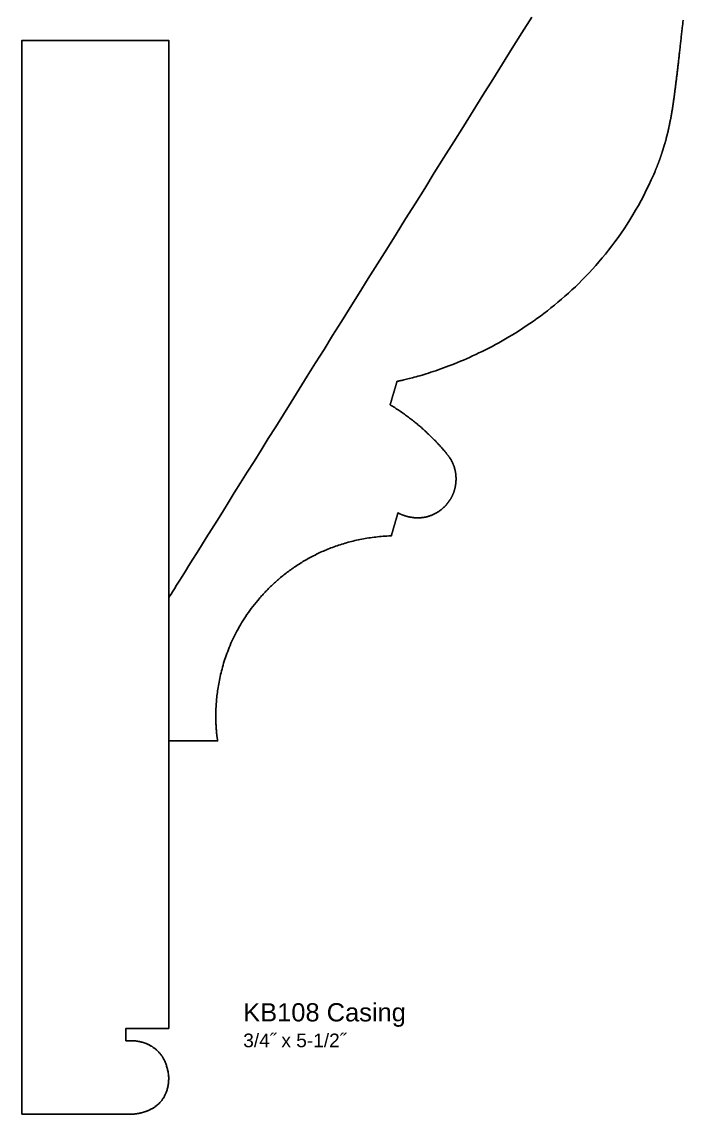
# Model space of a CAD drawing. Extents: x -4.3 to 9, y -5.5 to 16.6.
# Drawn here: x -1.47 to 1.91, y 7.66 to 13.24 of the extents above; entities that cross this region are included whole.
import ezdxf

# ---------------------------------------------------------------- set-up
doc = ezdxf.new("R2010")
doc.units = 0
doc.header["$MEASUREMENT"] = 0

# ---------------------------------------------------------------- blocks, each defined once
blk = doc.blocks.new('KB354 Crown')
at = {"flags": 128}
blk.add_lwpolyline([(1.85347, 2.9659), (1.80392, 2.8866), (1.75422, 2.8071), (1.70442, 2.7274), (1.65454, 2.6476), (1.60465, 2.5678), (1.55476, 2.488), (1.50494, 2.4082), (1.45522, 2.3287), (1.40565, 2.2494), (1.35625, 2.1703), (1.30709, 2.0916), (1.25819, 2.0134), (1.2096, 1.9357), (1.16137, 1.8585), (1.11352, 1.7819), (1.06612, 1.7061), (1.01919, 1.631), (0.97278, 1.5567), (0.92693, 1.4833), (0.88168, 1.4109), (0.83708, 1.3396), (0.79316, 1.2693), (0.74997, 1.2002), (0.70755, 1.1323), (0.66595, 1.0657), (0.62519, 1.0005), (0.58534, 0.9367), (0.54641, 0.8745), (0.50847, 0.8137), (0.47155, 0.7547), (0.43569, 0.6973), (0.40094, 0.6417), (0.36733, 0.5879), (0.33491, 0.536), (0.30372, 0.4861), (0.2738, 0.4382), (0.24519, 0.3925), (0.21794, 0.3488), (0.19208, 0.3075), (0.16767, 0.2684), (0.14473, 0.2317), (0.12332, 0.1974), (0.10347, 0.1657), (0.08523, 0.1365), (0.06863, 0.1099), (0.05373, 0.0861), (0.04055, 0.065), (0.02915, 0.0468), (0.01957, 0.0314), (0.01184, 0.0191), (0.00601, 0.0097), (0.00211, 0.0035), (0.00021, 0.0004), (0, 0), (0, -0.0004), (0, -0.0014), (0, -0.0027), (0, -0.0045), (0, -0.0067), (0, -0.0093), (0, -0.0123), (0, -0.0157), (0, -0.0195), (0, -0.0236), (0, -0.0281), (0, -0.0329), (0, -0.0381), (0, -0.0437), (0, -0.0495), (0, -0.0557), (0, -0.0621), (0, -0.0689), (0, -0.0759), (0, -0.0832), (0, -0.0908), (0, -0.0986), (0, -0.1067), (0, -0.115), (0, -0.1236), (0, -0.1323), (0, -0.1413), (0, -0.1505), (0, -0.1599), (0, -0.1694), (0, -0.1791), (0, -0.189), (0, -0.199), (0, -0.2092), (0, -0.2195), (0, -0.23), (0, -0.2405), (0, -0.2512), (0, -0.2619), (0, -0.2728), (0, -0.2837), (0, -0.2947), (0, -0.3057), (0, -0.3168), (0, -0.328), (0, -0.3391), (0, -0.3503), (0, -0.3615), (0, -0.3728), (0, -0.384), (0, -0.3951), (0, -0.4063), (0, -0.4174), (0, -0.4285), (0, -0.4395), (0, -0.4505), (0, -0.4614), (0, -0.4722), (0, -0.4829), (0, -0.4935), (0, -0.504), (0, -0.5144), (0, -0.5247), (0, -0.5348), (0, -0.5448), (0, -0.5546), (0, -0.5643), (0, -0.5738), (0, -0.583), (0, -0.5921), (0, -0.601), (0, -0.6097), (0, -0.6182), (0, -0.6264), (0, -0.6344), (0, -0.6421), (0, -0.6496), (0, -0.6568), (0, -0.6637), (0, -0.6704), (0, -0.6767), (0, -0.6828), (0, -0.6885), (0, -0.6939), (0, -0.6989), (0, -0.7036), (0, -0.708), (0, -0.712), (0, -0.7156), (0, -0.7189), (0, -0.7217), (0, -0.7242), (0, -0.7262), (0, -0.7278), (0, -0.729), (0, -0.7297), (0, -0.7301), (0.00006, -0.7301), (0.00027, -0.7301), (0.00062, -0.7301), (0.00113, -0.7301), (0.00178, -0.7301), (0.00257, -0.7301), (0.0035, -0.7301), (0.00457, -0.7301), (0.00576, -0.7301), (0.00709, -0.7301), (0.00854, -0.7301), (0.01011, -0.7301), (0.01181, -0.7301), (0.01362, -0.7301), (0.01554, -0.7301), (0.01757, -0.7301), (0.0197, -0.7301), (0.02194, -0.7301), (0.02428, -0.7301), (0.02672, -0.7301), (0.02925, -0.7301), (0.03187, -0.7301), (0.03457, -0.7301), (0.03736, -0.7301), (0.04023, -0.7301), (0.04318, -0.7301), (0.0462, -0.7301), (0.04929, -0.7301), (0.05245, -0.7301), (0.05568, -0.7301), (0.05896, -0.7301), (0.06231, -0.7301), (0.06571, -0.7301), (0.06916, -0.7301), (0.07265, -0.7301), (0.0762, -0.7301), (0.07978, -0.7301), (0.0834, -0.7301), (0.08706, -0.7301), (0.09076, -0.7301), (0.09448, -0.7301), (0.09822, -0.7301), (0.10199, -0.7301), (0.10578, -0.7301), (0.10958, -0.7301), (0.1134, -0.7301), (0.11723, -0.7301), (0.12106, -0.7301), (0.1249, -0.7301), (0.12873, -0.7301), (0.13257, -0.7301), (0.1364, -0.7301), (0.14021, -0.7301), (0.14402, -0.7301), (0.14781, -0.7301), (0.15158, -0.7301), (0.15533, -0.7301), (0.15905, -0.7301), (0.16274, -0.7301), (0.1664, -0.7301), (0.17003, -0.7301), (0.17361, -0.7301), (0.17716, -0.7301), (0.18066, -0.7301), (0.18411, -0.7301), (0.18751, -0.7301), (0.19086, -0.7301), (0.19415, -0.7301), (0.19738, -0.7301), (0.20054, -0.7301), (0.20364, -0.7301), (0.20666, -0.7301), (0.20961, -0.7301), (0.21249, -0.7301), (0.21528, -0.7301), (0.21799, -0.7301), (0.22062, -0.7301), (0.22315, -0.7301), (0.22559, -0.7301), (0.22794, -0.7301), (0.23018, -0.7301), (0.23233, -0.7301), (0.23436, -0.7301), (0.23629, -0.7301), (0.2381, -0.7301), (0.2398, -0.7301), (0.24138, -0.7301), (0.24284, -0.7301), (0.24418, -0.7301), (0.24538, -0.7301), (0.24645, -0.7301), (0.24739, -0.7301), (0.24819, -0.7301), (0.24885, -0.7301), (0.24936, -0.7301), (0.24973, -0.7301), (0.24994, -0.7301), (0.25, -0.7301), (0.24998, -0.7299), (0.2499, -0.7295), (0.24978, -0.7289), (0.24962, -0.728), (0.24943, -0.7269), (0.2492, -0.7256), (0.24894, -0.7241), (0.24865, -0.7223), (0.24833, -0.7203), (0.248, -0.7181), (0.24764, -0.7157), (0.24726, -0.713), (0.24687, -0.7102), (0.24647, -0.7071), (0.24606, -0.7039), (0.24565, -0.7004), (0.24523, -0.6967), (0.24481, -0.6929), (0.24439, -0.6888), (0.24398, -0.6846), (0.24358, -0.6802), (0.24319, -0.6756), (0.24282, -0.6708), (0.24246, -0.6658), (0.24212, -0.6607), (0.2418, -0.6554), (0.24151, -0.6499), (0.24125, -0.6442), (0.24102, -0.6384), (0.24082, -0.6324), (0.24066, -0.6263), (0.24054, -0.62), (0.24046, -0.6136), (0.24043, -0.607), (0.24044, -0.6002), (0.24051, -0.5933), (0.24063, -0.5863), (0.24081, -0.5791), (0.24105, -0.5718), (0.24135, -0.5644), (0.24172, -0.5568), (0.24215, -0.5492), (0.24266, -0.5413), (0.24324, -0.5334), (0.2439, -0.5253), (0.24463, -0.5172), (0.24545, -0.5089), (0.24636, -0.5005), (0.24735, -0.492), (0.24844, -0.4834), (0.24962, -0.4747), (0.25089, -0.4658), (0.25227, -0.4569), (0.25374, -0.4479), (0.25533, -0.4388), (0.25702, -0.4297), (0.25882, -0.4204), (0.26074, -0.4111), (0.26277, -0.4016), (0.26493, -0.3921), (0.2672, -0.3826), (0.2696, -0.3729), (0.27213, -0.3632), (0.27479, -0.3534), (0.27759, -0.3436), (0.28052, -0.3337), (0.28359, -0.3237), (0.28681, -0.3137), (0.29016, -0.3036), (0.29367, -0.2935), (0.29733, -0.2834), (0.30114, -0.2732), (0.30511, -0.2629), (0.30924, -0.2527), (0.31353, -0.2424), (0.31799, -0.232), (0.32261, -0.2217), (0.32741, -0.2113), (0.33238, -0.2008), (0.33753, -0.1904), (0.34285, -0.18), (0.34836, -0.1695), (0.35406, -0.159), (0.35994, -0.1485), (0.36601, -0.138), (0.37228, -0.1275), (0.37874, -0.117), (0.38541, -0.1065), (0.39227, -0.0961), (0.39934, -0.0856), (0.40662, -0.0751), (0.41411, -0.0647), (0.42182, -0.0542), (0.42974, -0.0438), (0.43788, -0.0334), (0.44624, -0.023), (0.45483, -0.0127), (0.46177, -0.0045), (0.46587, 0.0003), (0.47003, 0.0051), (0.47426, 0.0099), (0.47854, 0.0147), (0.48288, 0.0195), (0.48729, 0.0243), (0.49175, 0.029), (0.49628, 0.0338), (0.50086, 0.0386), (0.50551, 0.0433), (0.51021, 0.0481), (0.51497, 0.0528), (0.5198, 0.0576), (0.52468, 0.0623), (0.52963, 0.067), (0.53463, 0.0716), (0.5397, 0.0763), (0.54482, 0.081), (0.55, 0.0856), (0.55524, 0.0902), (0.56054, 0.0948), (0.56591, 0.0994), (0.57133, 0.1039), (0.57681, 0.1085), (0.58235, 0.113), (0.58794, 0.1174), (0.5936, 0.1219), (0.59932, 0.1263), (0.60509, 0.1307), (0.61093, 0.1351), (0.61682, 0.1395), (0.62277, 0.1438), (0.62878, 0.1481), (0.63485, 0.1523), (0.64098, 0.1566), (0.64717, 0.1608), (0.65341, 0.1649), (0.65972, 0.169), (0.66608, 0.1731), (0.6725, 0.1772), (0.67898, 0.1812), (0.68552, 0.1852), (0.69211, 0.1891), (0.69877, 0.193), (0.70548, 0.1968), (0.71225, 0.2007), (0.71908, 0.2044), (0.72597, 0.2081), (0.73291, 0.2118), (0.73991, 0.2154), (0.74697, 0.219), (0.75409, 0.2226), (0.76127, 0.226), (0.7685, 0.2295), (0.77579, 0.2329), (0.78314, 0.2362), (0.79054, 0.2395), (0.79801, 0.2427), (0.80553, 0.2459), (0.81311, 0.249), (0.82074, 0.252), (0.82843, 0.255), (0.83618, 0.258), (0.84399, 0.2609), (0.85185, 0.2637), (0.85977, 0.2664), (0.86775, 0.2691), (0.87579, 0.2718), (0.88388, 0.2743), (0.89203, 0.2769), (0.90023, 0.2793), (0.90849, 0.2817), (0.91681, 0.284), (0.92518, 0.2862), (0.93362, 0.2884), (0.9421, 0.2905), (0.95065, 0.2925), (0.95925, 0.2945), (0.9679, 0.2963), (0.97662, 0.2982), (0.98539, 0.2999), (0.99421, 0.3015), (1.00309, 0.3031), (1.01203, 0.3046), (1.02102, 0.306), (1.03007, 0.3074), (1.03918, 0.3087), (1.04834, 0.3098), (1.05756, 0.3109), (1.06683, 0.3119), (1.07616, 0.3129), (1.08554, 0.3137), (1.09498, 0.3145), (1.10447, 0.3152), (1.11402, 0.3157), (1.12363, 0.3162), (1.13329, 0.3166), (1.13653, 0.3168), (1.13655, 0.3169), (1.1366, 0.317), (1.13666, 0.3172), (1.13675, 0.3175), (1.13685, 0.3179), (1.13697, 0.3183), (1.13712, 0.3188), (1.13728, 0.3194), (1.13746, 0.32), (1.13765, 0.3206), (1.13786, 0.3214), (1.13809, 0.3222), (1.13833, 0.323), (1.13859, 0.3239), (1.13887, 0.3249), (1.13916, 0.3258), (1.13946, 0.3269), (1.13978, 0.328), (1.14011, 0.3291), (1.14045, 0.3303), (1.1408, 0.3315), (1.14117, 0.3328), (1.14155, 0.3341), (1.14194, 0.3355), (1.14234, 0.3368), (1.14275, 0.3383), (1.14317, 0.3397), (1.1436, 0.3412), (1.14404, 0.3427), (1.14448, 0.3442), (1.14494, 0.3458), (1.1454, 0.3474), (1.14587, 0.349), (1.14635, 0.3507), (1.14683, 0.3523), (1.14732, 0.354), (1.14781, 0.3557), (1.14831, 0.3574), (1.14881, 0.3592), (1.14932, 0.3609), (1.14983, 0.3627), (1.15034, 0.3645), (1.15086, 0.3662), (1.15137, 0.368), (1.15189, 0.3698), (1.15242, 0.3716), (1.15294, 0.3734), (1.15346, 0.3752), (1.15398, 0.377), (1.15451, 0.3788), (1.15503, 0.3806), (1.15555, 0.3824), (1.15607, 0.3842), (1.15659, 0.386), (1.1571, 0.3878), (1.15761, 0.3896), (1.15812, 0.3913), (1.15862, 0.3931), (1.15912, 0.3948), (1.15962, 0.3965), (1.16011, 0.3982), (1.16059, 0.3999), (1.16107, 0.4015), (1.16154, 0.4031), (1.16201, 0.4047), (1.16247, 0.4063), (1.16292, 0.4079), (1.16336, 0.4094), (1.16379, 0.4109), (1.16421, 0.4123), (1.16463, 0.4138), (1.16503, 0.4152), (1.16543, 0.4165), (1.16581, 0.4179), (1.16618, 0.4191), (1.16654, 0.4204), (1.16689, 0.4216), (1.16722, 0.4227), (1.16754, 0.4238), (1.16785, 0.4249), (1.16815, 0.4259), (1.16843, 0.4269), (1.16869, 0.4278), (1.16894, 0.4287), (1.16918, 0.4295), (1.1694, 0.4302), (1.1696, 0.4309), (1.16978, 0.4316), (1.16995, 0.4321), (1.1701, 0.4327), (1.17023, 0.4331), (1.17034, 0.4335), (1.17043, 0.4338), (1.17051, 0.4341), (1.17056, 0.4343), (1.17059, 0.4344), (1.17061, 0.4344), (1.17064, 0.4344), (1.17076, 0.4343), (1.17096, 0.4342), (1.17123, 0.4341), (1.17159, 0.4339), (1.17202, 0.4336), (1.17253, 0.4333), (1.17311, 0.433), (1.17377, 0.4327), (1.17451, 0.4323), (1.17531, 0.4319), (1.17619, 0.4314), (1.17713, 0.431), (1.17815, 0.4305), (1.17923, 0.43), (1.18039, 0.4294), (1.18161, 0.4289), (1.18289, 0.4283), (1.18424, 0.4277), (1.18565, 0.4271), (1.18713, 0.4264), (1.18867, 0.4258), (1.19027, 0.4251), (1.19193, 0.4245), (1.19364, 0.4238), (1.19542, 0.4231), (1.19725, 0.4224), (1.19914, 0.4218), (1.20109, 0.4211), (1.20309, 0.4204), (1.20514, 0.4197), (1.20724, 0.419), (1.2094, 0.4184), (1.2116, 0.4177), (1.21386, 0.4171), (1.21616, 0.4164), (1.21851, 0.4158), (1.22091, 0.4152), (1.22335, 0.4146), (1.22583, 0.414), (1.22837, 0.4135), (1.23094, 0.4129), (1.23355, 0.4124), (1.23621, 0.412), (1.2389, 0.4115), (1.24164, 0.4111), (1.24441, 0.4107), (1.24722, 0.4103), (1.25006, 0.41), (1.25294, 0.4097), (1.25585, 0.4094), (1.2588, 0.4092), (1.26177, 0.409), (1.26478, 0.4089), (1.26782, 0.4088), (1.27089, 0.4087), (1.27398, 0.4087), (1.27711, 0.4088), (1.28025, 0.4089), (1.28343, 0.4091), (1.28663, 0.4093), (1.28985, 0.4095), (1.29309, 0.4099), (1.29636, 0.4102), (1.29964, 0.4107), (1.30295, 0.4112), (1.30627, 0.4118), (1.30961, 0.4124), (1.31297, 0.4131), (1.31634, 0.4139), (1.31973, 0.4147), (1.32313, 0.4156), (1.32654, 0.4166), (1.32997, 0.4177), (1.33341, 0.4189), (1.33685, 0.4201), (1.34031, 0.4214), (1.34377, 0.4228), (1.34724, 0.4243), (1.35071, 0.4259), (1.35419, 0.4275), (1.35768, 0.4293), (1.36117, 0.4311), (1.36466, 0.433), (1.36815, 0.4351), (1.37164, 0.4372), (1.37513, 0.4394), (1.37861, 0.4417), (1.3821, 0.4442), (1.38558, 0.4467), (1.38906, 0.4494), (1.39253, 0.4521), (1.39599, 0.455), (1.39945, 0.4579), (1.4029, 0.461), (1.40633, 0.4642), (1.40976, 0.4675), (1.41248, 0.4702), (1.41274, 0.4705), (1.413, 0.4708), (1.41325, 0.471), (1.41351, 0.4713), (1.41377, 0.4716), (1.41403, 0.4719), (1.41428, 0.4722), (1.41454, 0.4724), (1.4148, 0.4727), (1.41505, 0.473), (1.41531, 0.4733), (1.41556, 0.4736), (1.41582, 0.4739), (1.41607, 0.4742), (1.41633, 0.4745), (1.41658, 0.4748), (1.41683, 0.4751), (1.41709, 0.4754), (1.41734, 0.4757), (1.41759, 0.476), (1.41784, 0.4763), (1.4181, 0.4766), (1.41835, 0.4769), (1.4186, 0.4772), (1.41885, 0.4775), (1.4191, 0.4778), (1.41935, 0.4781), (1.4196, 0.4784), (1.41985, 0.4788), (1.4201, 0.4791), (1.42035, 0.4794), (1.4206, 0.4797), (1.42085, 0.48), (1.4211, 0.4803), (1.42135, 0.4807), (1.4216, 0.481), (1.42185, 0.4813), (1.4221, 0.4816), (1.42235, 0.482), (1.4226, 0.4823), (1.42285, 0.4826), (1.42309, 0.4829), (1.42334, 0.4833), (1.42359, 0.4836), (1.42384, 0.4839), (1.42409, 0.4843), (1.42433, 0.4846), (1.42458, 0.4849), (1.42483, 0.4853), (1.42508, 0.4856), (1.42533, 0.4859), (1.42557, 0.4863), (1.42582, 0.4866), (1.42607, 0.4869), (1.42632, 0.4873), (1.42656, 0.4876), (1.42681, 0.488), (1.42706, 0.4883), (1.42731, 0.4886), (1.42755, 0.489), (1.4278, 0.4893), (1.42805, 0.4897), (1.4283, 0.49), (1.42854, 0.4903), (1.42879, 0.4907), (1.42904, 0.491), (1.42929, 0.4914), (1.42953, 0.4917), (1.42978, 0.4921), (1.43003, 0.4924), (1.43028, 0.4928), (1.43053, 0.4931), (1.43077, 0.4934), (1.43102, 0.4938), (1.43127, 0.4941), (1.43152, 0.4945), (1.43177, 0.4948), (1.43202, 0.4952), (1.43227, 0.4955), (1.43252, 0.4959), (1.43276, 0.4962), (1.43301, 0.4965), (1.43326, 0.4969), (1.43351, 0.4972), (1.43376, 0.4976), (1.43401, 0.4979), (1.43426, 0.4983), (1.43452, 0.4986), (1.43477, 0.4989), (1.43502, 0.4993), (1.43527, 0.4996), (1.43552, 0.5), (1.43577, 0.5003), (1.43602, 0.5007), (1.43628, 0.501), (1.43653, 0.5013), (1.43678, 0.5017), (1.43732, 0.5025), (1.43815, 0.5037), (1.43898, 0.505), (1.43981, 0.5063), (1.44063, 0.5076), (1.44145, 0.509), (1.44227, 0.5103), (1.44308, 0.5118), (1.44389, 0.5132), (1.44469, 0.5147), (1.44548, 0.5162), (1.44627, 0.5178), (1.44705, 0.5193), (1.44783, 0.5209), (1.44859, 0.5225), (1.44935, 0.5242), (1.4501, 0.5259), (1.45084, 0.5276), (1.45157, 0.5293), (1.45229, 0.5311), (1.453, 0.5328), (1.45369, 0.5347), (1.45438, 0.5365), (1.45505, 0.5383), (1.45571, 0.5402), (1.45636, 0.5421), (1.45699, 0.5441), (1.45761, 0.546), (1.45821, 0.548), (1.4588, 0.55), (1.45937, 0.552), (1.45993, 0.554), (1.46047, 0.5561), (1.46099, 0.5581), (1.46149, 0.5602), (1.46198, 0.5624), (1.46244, 0.5645), (1.46289, 0.5666), (1.46332, 0.5688), (1.46373, 0.571), (1.46411, 0.5732), (1.46448, 0.5754), (1.46482, 0.5777), (1.46514, 0.5799), (1.46544, 0.5822), (1.46572, 0.5845), (1.46597, 0.5868), (1.46619, 0.5891), (1.4664, 0.5914), (1.46657, 0.5938), (1.46672, 0.5961), (1.46685, 0.5985), (1.46695, 0.6009), (1.46702, 0.6033), (1.46706, 0.6057), (1.46707, 0.6081), (1.46706, 0.6105), (1.46702, 0.613), (1.46694, 0.6154), (1.46684, 0.6179), (1.46671, 0.6204), (1.46654, 0.6229), (1.46634, 0.6253), (1.46612, 0.6278), (1.46585, 0.6304), (1.46556, 0.6329), (1.46523, 0.6354), (1.46487, 0.6379), (1.46447, 0.6405), (1.46404, 0.643), (1.46357, 0.6455), (1.46306, 0.6481), (1.46252, 0.6506), (1.46194, 0.6532), (1.46133, 0.6558), (1.46067, 0.6583), (1.45998, 0.6609), (1.45925, 0.6635), (1.45847, 0.6661), (1.45766, 0.6686), (1.45681, 0.6712), (1.45591, 0.6738), (1.45498, 0.6764), (1.454, 0.679), (1.45298, 0.6816), (1.45192, 0.6842), (1.45081, 0.6867), (1.44966, 0.6893), (1.44846, 0.6919), (1.44722, 0.6945), (1.44593, 0.6971), (1.4446, 0.6996), (1.44322, 0.7022), (1.44179, 0.7048), (1.44032, 0.7073), (1.4388, 0.7099), (1.43723, 0.7125), (1.43561, 0.715), (1.43522, 0.7156), (1.43513, 0.7157), (1.43498, 0.7159), (1.43476, 0.7163), (1.43447, 0.7167), (1.43411, 0.7171), (1.43369, 0.7177), (1.4332, 0.7184), (1.43264, 0.7191), (1.43202, 0.72), (1.43133, 0.7209), (1.43057, 0.7219), (1.42975, 0.723), (1.42886, 0.7241), (1.4279, 0.7254), (1.42688, 0.7267), (1.42579, 0.7281), (1.42464, 0.7296), (1.42342, 0.7311), (1.42213, 0.7328), (1.42078, 0.7345), (1.41937, 0.7362), (1.41789, 0.7381), (1.41634, 0.74), (1.41473, 0.7419), (1.41306, 0.744), (1.41132, 0.7461), (1.40951, 0.7482), (1.40764, 0.7505), (1.40571, 0.7528), (1.40371, 0.7551), (1.40165, 0.7575), (1.39953, 0.76), (1.39734, 0.7625), (1.39509, 0.7651), (1.39277, 0.7677), (1.39039, 0.7704), (1.38795, 0.7731), (1.38544, 0.7759), (1.38287, 0.7787), (1.38024, 0.7816), (1.37755, 0.7846), (1.37479, 0.7875), (1.37197, 0.7906), (1.36909, 0.7936), (1.36614, 0.7967), (1.36314, 0.7999), (1.36007, 0.8031), (1.35694, 0.8063), (1.35374, 0.8095), (1.35049, 0.8128), (1.34717, 0.8162), (1.3438, 0.8195), (1.34036, 0.8229), (1.33686, 0.8264), (1.3333, 0.8298), (1.32968, 0.8333), (1.32599, 0.8368), (1.32225, 0.8404), (1.31845, 0.8439), (1.31458, 0.8475), (1.31066, 0.8511), (1.30667, 0.8548), (1.30263, 0.8584), (1.29852, 0.8621), (1.29436, 0.8658), (1.29013, 0.8695), (1.28585, 0.8732), (1.28151, 0.877), (1.2771, 0.8807), (1.27264, 0.8845), (1.26812, 0.8883), (1.26354, 0.8921), (1.2589, 0.8959), (1.2542, 0.8997), (1.24945, 0.9035), (1.24463, 0.9073), (1.23976, 0.9111), (1.23483, 0.9149), (1.22984, 0.9187), (1.22479, 0.9226), (1.21969, 0.9264), (1.21452, 0.9302), (1.2093, 0.934), (1.20403, 0.9378), (1.19869, 0.9416), (1.1933, 0.9454), (1.18785, 0.9492), (1.18234, 0.953), (1.17678, 0.9567), (1.17116, 0.9605), (1.16548, 0.9642), (1.15975, 0.968), (1.15396, 0.9717), (1.14811, 0.9754), (1.14221, 0.979), (1.13625, 0.9827), (1.13057, 0.9861), (1.13059, 0.9862), (1.13062, 0.9863), (1.13067, 0.9865), (1.13075, 0.9867), (1.13085, 0.9871), (1.13096, 0.9875), (1.1311, 0.9879), (1.13125, 0.9884), (1.13143, 0.989), (1.13162, 0.9897), (1.13183, 0.9904), (1.13205, 0.9912), (1.1323, 0.992), (1.13255, 0.9929), (1.13283, 0.9938), (1.13312, 0.9948), (1.13343, 0.9958), (1.13374, 0.9969), (1.13408, 0.998), (1.13443, 0.9992), (1.13479, 1.0004), (1.13516, 1.0017), (1.13554, 1.003), (1.13594, 1.0044), (1.13635, 1.0057), (1.13677, 1.0072), (1.1372, 1.0086), (1.13763, 1.0101), (1.13808, 1.0116), (1.13854, 1.0132), (1.13901, 1.0148), (1.13948, 1.0164), (1.13996, 1.018), (1.14045, 1.0197), (1.14095, 1.0214), (1.14145, 1.0231), (1.14196, 1.0248), (1.14247, 1.0265), (1.14299, 1.0283), (1.14351, 1.0301), (1.14404, 1.0318), (1.14457, 1.0336), (1.1451, 1.0355), (1.14564, 1.0373), (1.14617, 1.0391), (1.14671, 1.0409), (1.14725, 1.0428), (1.1478, 1.0446), (1.14834, 1.0465), (1.14888, 1.0483), (1.14942, 1.0501), (1.14996, 1.052), (1.1505, 1.0538), (1.15104, 1.0556), (1.15157, 1.0574), (1.1521, 1.0592), (1.15263, 1.061), (1.15316, 1.0628), (1.15368, 1.0646), (1.1542, 1.0663), (1.15471, 1.0681), (1.15521, 1.0698), (1.15571, 1.0715), (1.1562, 1.0732), (1.15669, 1.0748), (1.15717, 1.0764), (1.15764, 1.078), (1.1581, 1.0796), (1.15856, 1.0811), (1.159, 1.0827), (1.15944, 1.0841), (1.15986, 1.0856), (1.16028, 1.087), (1.16068, 1.0884), (1.16107, 1.0897), (1.16145, 1.091), (1.16182, 1.0922), (1.16218, 1.0934), (1.16252, 1.0946), (1.16285, 1.0957), (1.16316, 1.0968), (1.16346, 1.0978), (1.16374, 1.0988), (1.16401, 1.0997), (1.16427, 1.1005), (1.1645, 1.1013), (1.16472, 1.1021), (1.16492, 1.1028), (1.16511, 1.1034), (1.16527, 1.104), (1.16542, 1.1045), (1.16555, 1.1049), (1.16566, 1.1053), (1.16575, 1.1056), (1.16581, 1.1058), (1.16586, 1.1059), (1.16589, 1.106), (1.16592, 1.1061), (1.1664, 1.1061), (1.16745, 1.1063), (1.16906, 1.1066), (1.17122, 1.107), (1.17392, 1.1076), (1.17714, 1.1082), (1.18089, 1.109), (1.18515, 1.1099), (1.18992, 1.1109), (1.19518, 1.1121), (1.20092, 1.1134), (1.20713, 1.1148), (1.21382, 1.1164), (1.22095, 1.1181), (1.22854, 1.12), (1.23656, 1.1221), (1.24501, 1.1243), (1.25387, 1.1267), (1.26315, 1.1292), (1.27282, 1.1319), (1.28289, 1.1348), (1.29334, 1.1379), (1.30415, 1.1412), (1.31533, 1.1446), (1.32687, 1.1483), (1.33874, 1.1521), (1.35095, 1.1561), (1.36349, 1.1604), (1.37634, 1.1648), (1.38949, 1.1695), (1.40294, 1.1744), (1.41668, 1.1795), (1.4307, 1.1848), (1.44498, 1.1903), (1.45953, 1.1961), (1.47432, 1.2021), (1.48936, 1.2083), (1.50462, 1.2148), (1.52011, 1.2216), (1.53581, 1.2285), (1.55171, 1.2358), (1.5678, 1.2433), (1.58408, 1.251), (1.60054, 1.259), (1.61715, 1.2673), (1.63393, 1.2759), (1.65085, 1.2847), (1.66791, 1.2938), (1.68509, 1.3032), (1.7024, 1.3129), (1.71981, 1.3229), (1.73732, 1.3332), (1.75493, 1.3438), (1.77261, 1.3546), (1.79037, 1.3658), (1.80818, 1.3773), (1.82606, 1.3891), (1.84397, 1.4012), (1.86192, 1.4137), (1.87989, 1.4264), (1.89788, 1.4396), (1.91587, 1.453), (1.93386, 1.4668), (1.95184, 1.4809), (1.96979, 1.4953), (1.98772, 1.5101), (2.0056, 1.5253), (2.02343, 1.5408), (2.04121, 1.5567), (2.05891, 1.5729), (2.07654, 1.5895), (2.09407, 1.6065), (2.11151, 1.6239), (2.12885, 1.6416), (2.14606, 1.6597), (2.16316, 1.6782), (2.18011, 1.6971), (2.19693, 1.7164), (2.21359, 1.7361), (2.23009, 1.7562), (2.24641, 1.7766), (2.26255, 1.7976), (2.27851, 1.8189), (2.29426, 1.8406), (2.3098, 1.8628), (2.32513, 1.8853), (2.34022, 1.9083), (2.35508, 1.9318), (2.36969, 1.9557), (2.38404, 1.98), (2.39813, 2.0047), (2.41194, 2.0299), (2.42547, 2.0556), (2.4387, 2.0817), (2.45164, 2.1083), (2.46425, 2.1353), (2.47655, 2.1628), (2.48157, 2.1744), (2.48213, 2.1757), (2.48269, 2.1771), (2.48327, 2.1784), (2.48386, 2.1799), (2.48447, 2.1813), (2.48509, 2.1828), (2.48571, 2.1843), (2.48635, 2.1859), (2.487, 2.1874), (2.48766, 2.1891), (2.48834, 2.1907), (2.48902, 2.1924), (2.48971, 2.1941), (2.49041, 2.1959), (2.49113, 2.1977), (2.49185, 2.1995), (2.49258, 2.2014), (2.49332, 2.2032), (2.49407, 2.2052), (2.49482, 2.2071), (2.49559, 2.2091), (2.49636, 2.2111), (2.49714, 2.2131), (2.49793, 2.2152), (2.49872, 2.2173), (2.49952, 2.2194), (2.50033, 2.2216), (2.50114, 2.2238), (2.50196, 2.226), (2.50279, 2.2282), (2.50362, 2.2305), (2.50446, 2.2328), (2.5053, 2.2351), (2.50614, 2.2374), (2.50699, 2.2398), (2.50785, 2.2422), (2.50871, 2.2446), (2.50957, 2.247), (2.51044, 2.2495), (2.5113, 2.252), (2.51218, 2.2545), (2.51305, 2.2571), (2.51393, 2.2596), (2.51481, 2.2622), (2.51569, 2.2648), (2.51657, 2.2674), (2.51746, 2.2701), (2.51834, 2.2727), (2.51923, 2.2754), (2.52011, 2.2781), (2.521, 2.2809), (2.52189, 2.2836), (2.52277, 2.2864), (2.52366, 2.2892), (2.52455, 2.292), (2.52543, 2.2948), (2.52631, 2.2976), (2.5272, 2.3005), (2.52808, 2.3033), (2.52895, 2.3062), (2.52983, 2.3091), (2.5307, 2.3121), (2.53157, 2.315), (2.53244, 2.3179), (2.53331, 2.3209), (2.53417, 2.3239), (2.53502, 2.3269), (2.53588, 2.3299), (2.53673, 2.3329), (2.53757, 2.3359), (2.53841, 2.339), (2.53924, 2.342), (2.54007, 2.3451), (2.5409, 2.3482), (2.54171, 2.3513), (2.54253, 2.3544), (2.54333, 2.3575), (2.54413, 2.3606), (2.54492, 2.3638), (2.5457, 2.3669), (2.54648, 2.3701), (2.54725, 2.3732), (2.54801, 2.3764), (2.54876, 2.3796), (2.54951, 2.3828), (2.55024, 2.3859), (2.55097, 2.3891), (2.55169, 2.3923), (2.5524, 2.3956), (2.5531, 2.3988), (2.55378, 2.402), (2.55446, 2.4052), (2.55513, 2.4085), (2.55579, 2.4117), (2.55643, 2.4149), (2.55707, 2.4182), (2.55769, 2.4214), (2.5583, 2.4242), (2.5589, 2.4269), (2.55951, 2.4297), (2.56011, 2.4326), (2.56072, 2.4355), (2.56132, 2.4384), (2.56192, 2.4414), (2.56253, 2.4445), (2.56313, 2.4476), (2.56373, 2.4507), (2.56434, 2.4539), (2.56494, 2.4572), (2.56554, 2.4605), (2.56615, 2.4638), (2.56675, 2.4672), (2.56735, 2.4707), (2.56796, 2.4742), (2.56856, 2.4777), (2.56916, 2.4813), (2.56977, 2.485), (2.57037, 2.4887), (2.57098, 2.4924), (2.57159, 2.4962), (2.57219, 2.5001), (2.5728, 2.5039), (2.57341, 2.5079), (2.57402, 2.5119), (2.57463, 2.5159), (2.57524, 2.52), (2.57585, 2.5241), (2.57646, 2.5283), (2.57707, 2.5325), (2.57768, 2.5368), (2.5783, 2.5411), (2.57892, 2.5455), (2.57953, 2.5499), (2.58015, 2.5544), (2.58077, 2.5589), (2.58139, 2.5635), (2.58201, 2.5681), (2.58264, 2.5727), (2.58326, 2.5774), (2.58389, 2.5822), (2.58452, 2.587), (2.58515, 2.5918), (2.58578, 2.5967), (2.58641, 2.6016), (2.58705, 2.6066), (2.58768, 2.6116), (2.58832, 2.6167), (2.58896, 2.6218), (2.5896, 2.627), (2.59025, 2.6322), (2.5909, 2.6374), (2.59154, 2.6427), (2.59219, 2.6481), (2.59285, 2.6534), (2.5935, 2.6589), (2.59416, 2.6644), (2.59482, 2.6699), (2.59548, 2.6754), (2.59615, 2.681), (2.59681, 2.6867), (2.59748, 2.6924), (2.59815, 2.6981), (2.59883, 2.7039), (2.59951, 2.7097), (2.60019, 2.7156), (2.60087, 2.7215), (2.60156, 2.7275), (2.60225, 2.7335), (2.60294, 2.7395), (2.60363, 2.7456), (2.60433, 2.7518), (2.60503, 2.7579), (2.60573, 2.7641), (2.60644, 2.7704), (2.60715, 2.7767), (2.60786, 2.783), (2.60858, 2.7894), (2.6093, 2.7959), (2.61003, 2.8023), (2.61075, 2.8088), (2.61148, 2.8154), (2.61222, 2.822), (2.61296, 2.8286), (2.6137, 2.8353), (2.61444, 2.842), (2.61519, 2.8488), (2.61595, 2.8556), (2.6167, 2.8624), (2.61746, 2.8693), (2.61823, 2.8762), (2.619, 2.8832), (2.61977, 2.8902), (2.62055, 2.8973), (2.62133, 2.9043), (2.62216, 2.9119), (2.62325, 2.9217), (2.62438, 2.9315), (2.62554, 2.9413), (2.62674, 2.9512)], dxfattribs=at)
blk = doc.blocks.new('KB108 Casing')
at = {"flags": 128}
blk.add_lwpolyline([(0.74996, -4.112), (0.74996, -4.0507), (0.74996, -3.988), (0.74996, -3.924), (0.74996, -3.8589), (0.74996, -3.7926), (0.74996, -3.7253), (0.74996, -3.657), (0.74996, -3.5877), (0.74996, -3.5175), (0.74996, -3.4465), (0.74996, -3.3747), (0.74996, -3.3023), (0.74996, -3.2291), (0.74996, -3.1555), (0.74996, -3.0813), (0.74996, -3.0066), (0.74996, -2.9315), (0.74996, -2.8562), (0.74996, -2.7805), (0.74996, -2.7046), (0.74996, -2.6286), (0.74996, -2.5525), (0.74996, -2.4764), (0.74996, -2.4003), (0.74996, -2.3244), (0.74996, -2.2485), (0.74996, -2.1729), (0.74996, -2.0976), (0.74996, -2.0227), (0.74996, -1.9481), (0.74996, -1.874), (0.74996, -1.8004), (0.74996, -1.7275), (0.74996, -1.6551), (0.74996, -1.5835), (0.74996, -1.5127), (0.74996, -1.4427), (0.74996, -1.3736), (0.74996, -1.3055), (0.74996, -1.2384), (0.74996, -1.1724), (0.74996, -1.1075), (0.74996, -1.0439), (0.74996, -0.9815), (0.74996, -0.9204), (0.74996, -0.8607), (0.74996, -0.8025), (0.74996, -0.7458), (0.74996, -0.6907), (0.74996, -0.6372), (0.74996, -0.5854), (0.74996, -0.5354), (0.74996, -0.4872), (0.74996, -0.4408), (0.74996, -0.3965), (0.74996, -0.3541), (0.74996, -0.3138), (0.74996, -0.2757), (0.74996, -0.2397), (0.74996, -0.206), (0.74996, -0.1746), (0.74996, -0.1456), (0.74996, -0.119), (0.74996, -0.0949), (0.74996, -0.0734), (0.74996, -0.0545), (0.74996, -0.0383), (0.74996, -0.0248), (0.74996, -0.0142), (0.74996, -0.0064), (0.74996, -0.0015), (0.74996, 0.0003), (0.74978, 0.0004), (0.74916, 0.0004), (0.7481, 0.0004), (0.74661, 0.0004), (0.7447, 0.0004), (0.74238, 0.0004), (0.73966, 0.0004), (0.73655, 0.0004), (0.73306, 0.0004), (0.72919, 0.0004), (0.72496, 0.0004), (0.72037, 0.0004), (0.71543, 0.0004), (0.71016, 0.0004), (0.70456, 0.0004), (0.69864, 0.0004), (0.69242, 0.0004), (0.68589, 0.0004), (0.67907, 0.0004), (0.67197, 0.0004), (0.66459, 0.0004), (0.65695, 0.0004), (0.64906, 0.0004), (0.64092, 0.0004), (0.63254, 0.0004), (0.62394, 0.0004), (0.61512, 0.0004), (0.60609, 0.0004), (0.59686, 0.0004), (0.58744, 0.0004), (0.57784, 0.0004), (0.56807, 0.0004), (0.55813, 0.0004), (0.54804, 0.0004), (0.5378, 0.0004), (0.52743, 0.0004), (0.51693, 0.0004), (0.50632, 0.0004), (0.49559, 0.0004), (0.48477, 0.0004), (0.47385, 0.0004), (0.46286, 0.0004), (0.4518, 0.0004), (0.44067, 0.0004), (0.42948, 0.0004), (0.41826, 0.0004), (0.407, 0.0004), (0.39571, 0.0004), (0.38441, 0.0004), (0.3731, 0.0004), (0.36179, 0.0004), (0.35049, 0.0004), (0.33921, 0.0004), (0.32796, 0.0004), (0.31675, 0.0004), (0.30558, 0.0004), (0.29447, 0.0004), (0.28343, 0.0004), (0.27246, 0.0004), (0.26158, 0.0004), (0.25079, 0.0004), (0.2401, 0.0004), (0.22952, 0.0004), (0.21906, 0.0004), (0.20873, 0.0004), (0.19854, 0.0004), (0.1885, 0.0004), (0.17862, 0.0004), (0.1689, 0.0004), (0.15936, 0.0004), (0.15, 0.0004), (0.14084, 0.0004), (0.13188, 0.0004), (0.12313, 0.0004), (0.1146, 0.0004), (0.1063, 0.0004), (0.09825, 0.0004), (0.09044, 0.0004), (0.08288, 0.0004), (0.0756, 0.0004), (0.06859, 0.0004), (0.06187, 0.0004), (0.05544, 0.0004), (0.04931, 0.0004), (0.0435, 0.0004), (0.03801, 0.0004), (0.03285, 0.0004), (0.02803, 0.0004), (0.02356, 0.0004), (0.01944, 0.0004), (0.0157, 0.0004), (0.01233, 0.0004), (0.00935, 0.0004), (0.00676, 0.0004), (0.00458, 0.0004), (0.00281, 0.0004), (0.00146, 0.0004), (0.00055, 0.0004), (0.00007, 0.0004), (0, 0), (0, -0.0031), (0, -0.0094), (0, -0.0189), (0, -0.0315), (0, -0.0472), (0, -0.0658), (0, -0.0872), (0, -0.1116), (0, -0.1386), (0, -0.1684), (0, -0.2008), (0, -0.2358), (0, -0.2733), (0, -0.3131), (0, -0.3554), (0, -0.3999), (0, -0.4467), (0, -0.4956), (0, -0.5467), (0, -0.5997), (0, -0.6547), (0, -0.7116), (0, -0.7703), (0, -0.8308), (0, -0.893), (0, -0.9568), (0, -1.0222), (0, -1.089), (0, -1.1573), (0, -1.2269), (0, -1.2978), (0, -1.37), (0, -1.4433), (0, -1.5177), (0, -1.5931), (0, -1.6694), (0, -1.7467), (0, -1.8248), (0, -1.9036), (0, -1.9831), (0, -2.0633), (0, -2.144), (0, -2.2251), (0, -2.3067), (0, -2.3887), (0, -2.4709), (0, -2.5534), (0, -2.636), (0, -2.7187), (0, -2.8014), (0, -2.8841), (0, -2.9666), (0, -3.049), (0, -3.1311), (0, -3.2129), (0, -3.2944), (0, -3.3753), (0, -3.4558), (0, -3.5357), (0, -3.6149), (0, -3.6934), (0, -3.7711), (0, -3.848), (0, -3.9239), (0, -3.9989), (0, -4.0728), (0, -4.1456), (0, -4.2172), (0, -4.2875), (0, -4.3566), (0, -4.4242), (0, -4.4904), (0, -4.5551), (0, -4.6182), (0, -4.6796), (0, -4.7393), (0, -4.7973), (0, -4.8533), (0, -4.9075), (0, -4.9596), (0, -5.0097), (0, -5.0577), (0, -5.1035), (0, -5.147), (0, -5.1882), (0, -5.2271), (0, -5.2634), (0, -5.2972), (0, -5.3285), (0, -5.3571), (0, -5.3829), (0, -5.406), (0, -5.4262), (0, -5.4435), (0, -5.4578), (0, -5.469), (0, -5.4771), (0, -5.4821), (0, -5.4837), (0.00017, -5.4837), (0.00067, -5.4837), (0.00151, -5.4837), (0.00266, -5.4837), (0.00412, -5.4837), (0.0059, -5.4837), (0.00797, -5.4837), (0.01034, -5.4837), (0.01299, -5.4837), (0.01592, -5.4837), (0.01913, -5.4837), (0.0226, -5.4837), (0.02633, -5.4837), (0.03031, -5.4837), (0.03453, -5.4837), (0.039, -5.4837), (0.04369, -5.4837), (0.04862, -5.4837), (0.05375, -5.4837), (0.0591, -5.4837), (0.06466, -5.4837), (0.07041, -5.4837), (0.07635, -5.4837), (0.08247, -5.4837), (0.08877, -5.4837), (0.09524, -5.4837), (0.10188, -5.4837), (0.10867, -5.4837), (0.1156, -5.4837), (0.12269, -5.4837), (0.1299, -5.4837), (0.13725, -5.4837), (0.14471, -5.4837), (0.15229, -5.4837), (0.15998, -5.4837), (0.16777, -5.4837), (0.17566, -5.4837), (0.18363, -5.4837), (0.19168, -5.4837), (0.1998, -5.4837), (0.208, -5.4837), (0.21625, -5.4837), (0.22455, -5.4837), (0.2329, -5.4837), (0.24129, -5.4837), (0.24972, -5.4837), (0.25817, -5.4837), (0.26663, -5.4837), (0.27511, -5.4837), (0.28359, -5.4837), (0.29208, -5.4837), (0.30055, -5.4837), (0.30901, -5.4837), (0.31744, -5.4837), (0.32585, -5.4837), (0.33422, -5.4837), (0.34254, -5.4837), (0.35082, -5.4837), (0.35904, -5.4837), (0.3672, -5.4837), (0.37528, -5.4837), (0.38329, -5.4837), (0.39121, -5.4837), (0.39904, -5.4837), (0.40678, -5.4837), (0.41441, -5.4837), (0.42193, -5.4837), (0.42933, -5.4837), (0.4366, -5.4837), (0.44374, -5.4837), (0.45074, -5.4837), (0.4576, -5.4837), (0.4643, -5.4837), (0.47085, -5.4837), (0.47722, -5.4837), (0.48343, -5.4837), (0.48945, -5.4837), (0.49529, -5.4837), (0.50093, -5.4837), (0.50637, -5.4837), (0.5116, -5.4837), (0.51662, -5.4837), (0.52142, -5.4837), (0.52599, -5.4837), (0.53032, -5.4837), (0.53441, -5.4837), (0.53825, -5.4837), (0.54184, -5.4837), (0.54516, -5.4837), (0.54822, -5.4837), (0.551, -5.4837), (0.55349, -5.4837), (0.55569, -5.4837), (0.5576, -5.4837), (0.5592, -5.4837), (0.5605, -5.4837), (0.56147, -5.4837), (0.56212, -5.4837), (0.56244, -5.4837), (0.56249, -5.4837), (0.56261, -5.4837), (0.56284, -5.4837), (0.56318, -5.4837), (0.56362, -5.4837), (0.56416, -5.4837), (0.56481, -5.4836), (0.56556, -5.4836), (0.5664, -5.4836), (0.56734, -5.4835), (0.56836, -5.4835), (0.56948, -5.4834), (0.57069, -5.4833), (0.57198, -5.4832), (0.57335, -5.4831), (0.5748, -5.483), (0.57633, -5.4828), (0.57794, -5.4826), (0.57962, -5.4825), (0.58137, -5.4822), (0.58319, -5.482), (0.58508, -5.4818), (0.58704, -5.4815), (0.58905, -5.4812), (0.59112, -5.4808), (0.59326, -5.4805), (0.59544, -5.4801), (0.59768, -5.4797), (0.59997, -5.4792), (0.60231, -5.4787), (0.6047, -5.4782), (0.60713, -5.4776), (0.6096, -5.477), (0.61211, -5.4764), (0.61466, -5.4758), (0.61724, -5.475), (0.61985, -5.4743), (0.6225, -5.4735), (0.62517, -5.4727), (0.62787, -5.4718), (0.63059, -5.4709), (0.63333, -5.4699), (0.63609, -5.4689), (0.63887, -5.4678), (0.64166, -5.4667), (0.64446, -5.4656), (0.64727, -5.4643), (0.65009, -5.4631), (0.65292, -5.4617), (0.65575, -5.4604), (0.65857, -5.4589), (0.6614, -5.4574), (0.66422, -5.4559), (0.66704, -5.4543), (0.66984, -5.4526), (0.67264, -5.4509), (0.67542, -5.4491), (0.67819, -5.4472), (0.68094, -5.4453), (0.68366, -5.4433), (0.68637, -5.4412), (0.68905, -5.4391), (0.6917, -5.4369), (0.69433, -5.4346), (0.69692, -5.4323), (0.69948, -5.4298), (0.702, -5.4273), (0.70449, -5.4248), (0.70693, -5.4221), (0.70933, -5.4194), (0.71169, -5.4166), (0.71399, -5.4137), (0.71625, -5.4107), (0.71846, -5.4077), (0.72061, -5.4045), (0.7227, -5.4013), (0.72474, -5.398), (0.72671, -5.3946), (0.72862, -5.3911), (0.73046, -5.3876), (0.73224, -5.3839), (0.73394, -5.3802), (0.73557, -5.3763), (0.73713, -5.3724), (0.73861, -5.3683), (0.74001, -5.3642), (0.74133, -5.36), (0.74256, -5.3556), (0.74371, -5.3512), (0.74477, -5.3467), (0.74574, -5.342), (0.74661, -5.3373), (0.74739, -5.3325), (0.74807, -5.3275), (0.74865, -5.3225), (0.74912, -5.3173), (0.7495, -5.312), (0.74976, -5.3067), (0.74992, -5.3012), (0.74991, -5.2956), (0.74938, -5.2898), (0.74876, -5.2842), (0.74805, -5.2787), (0.74725, -5.2733), (0.74637, -5.2681), (0.7454, -5.2629), (0.74434, -5.2579), (0.74321, -5.253), (0.742, -5.2481), (0.74071, -5.2434), (0.73934, -5.2388), (0.73791, -5.2343), (0.7364, -5.23), (0.73483, -5.2257), (0.73318, -5.2215), (0.73148, -5.2174), (0.72971, -5.2134), (0.72788, -5.2095), (0.72599, -5.2057), (0.72405, -5.202), (0.72205, -5.1984), (0.72, -5.1949), (0.71789, -5.1915), (0.71574, -5.1882), (0.71354, -5.185), (0.7113, -5.1818), (0.70902, -5.1788), (0.70669, -5.1758), (0.70433, -5.1729), (0.70193, -5.1701), (0.69949, -5.1674), (0.69702, -5.1648), (0.69453, -5.1622), (0.692, -5.1597), (0.68945, -5.1573), (0.68687, -5.155), (0.68427, -5.1528), (0.68165, -5.1506), (0.67901, -5.1485), (0.67635, -5.1465), (0.67368, -5.1445), (0.671, -5.1426), (0.66831, -5.1408), (0.6656, -5.139), (0.6629, -5.1373), (0.66018, -5.1357), (0.65747, -5.1341), (0.65475, -5.1326), (0.65204, -5.1312), (0.64933, -5.1298), (0.64662, -5.1285), (0.64392, -5.1272), (0.64123, -5.126), (0.63856, -5.1248), (0.63589, -5.1237), (0.63324, -5.1227), (0.63061, -5.1217), (0.628, -5.1207), (0.62541, -5.1198), (0.62285, -5.119), (0.62031, -5.1181), (0.6178, -5.1174), (0.61531, -5.1166), (0.61286, -5.116), (0.61044, -5.1153), (0.60806, -5.1147), (0.60571, -5.1141), (0.60341, -5.1136), (0.60114, -5.1131), (0.59892, -5.1126), (0.59675, -5.1122), (0.59462, -5.1118), (0.59254, -5.1115), (0.59052, -5.1111), (0.58855, -5.1108), (0.58663, -5.1105), (0.58477, -5.1103), (0.58297, -5.1101), (0.58123, -5.1098), (0.57956, -5.1097), (0.57795, -5.1095), (0.57641, -5.1094), (0.57493, -5.1092), (0.57353, -5.1091), (0.57221, -5.109), (0.57096, -5.109), (0.56978, -5.1089), (0.56869, -5.1088), (0.56768, -5.1088), (0.56675, -5.1088), (0.5659, -5.1087), (0.56515, -5.1087), (0.56448, -5.1087), (0.56391, -5.1087), (0.56343, -5.1087), (0.56304, -5.1087), (0.56275, -5.1087), (0.56257, -5.1087), (0.56248, -5.1087), (0.56247, -5.1087), (0.56245, -5.1087), (0.56241, -5.1087), (0.56235, -5.1087), (0.56227, -5.1087), (0.56218, -5.1087), (0.56207, -5.1087), (0.56195, -5.1087), (0.5618, -5.1087), (0.56165, -5.1087), (0.56147, -5.1087), (0.56129, -5.1087), (0.56108, -5.1087), (0.56087, -5.1087), (0.56064, -5.1087), (0.56039, -5.1087), (0.56014, -5.1087), (0.55987, -5.1087), (0.55958, -5.1087), (0.55929, -5.1087), (0.55899, -5.1087), (0.55867, -5.1087), (0.55834, -5.1087), (0.55801, -5.1087), (0.55766, -5.1087), (0.5573, -5.1087), (0.55694, -5.1087), (0.55656, -5.1087), (0.55618, -5.1087), (0.55579, -5.1087), (0.55539, -5.1087), (0.55499, -5.1087), (0.55457, -5.1087), (0.55415, -5.1087), (0.55373, -5.1087), (0.5533, -5.1087), (0.55286, -5.1087), (0.55242, -5.1087), (0.55198, -5.1087), (0.55152, -5.1087), (0.55107, -5.1087), (0.55061, -5.1087), (0.55015, -5.1087), (0.54969, -5.1087), (0.54922, -5.1087), (0.54876, -5.1087), (0.54829, -5.1087), (0.54782, -5.1087), (0.54735, -5.1087), (0.54688, -5.1087), (0.5464, -5.1087), (0.54593, -5.1087), (0.54546, -5.1087), (0.54499, -5.1087), (0.54453, -5.1087), (0.54406, -5.1087), (0.5436, -5.1087), (0.54314, -5.1087), (0.54268, -5.1087), (0.54222, -5.1087), (0.54177, -5.1087), (0.54133, -5.1087), (0.54089, -5.1087), (0.54045, -5.1087), (0.54002, -5.1087), (0.53959, -5.1087), (0.53917, -5.1087), (0.53876, -5.1087), (0.53835, -5.1087), (0.53795, -5.1087), (0.53756, -5.1087), (0.53718, -5.1087), (0.5368, -5.1087), (0.53644, -5.1087), (0.53608, -5.1087), (0.53573, -5.1087), (0.53539, -5.1087), (0.53506, -5.1087), (0.53475, -5.1087), (0.53444, -5.1087), (0.53415, -5.1087), (0.53386, -5.1087), (0.53359, -5.1087), (0.53333, -5.1087), (0.53309, -5.1087), (0.53286, -5.1087), (0.53264, -5.1087), (0.53244, -5.1087), (0.53225, -5.1087), (0.53207, -5.1087), (0.53191, -5.1087), (0.53177, -5.1087), (0.53164, -5.1087), (0.53153, -5.1087), (0.53143, -5.1087), (0.53136, -5.1087), (0.5313, -5.1087), (0.53125, -5.1087), (0.53123, -5.1087), (0.53122, -5.1087), (0.53122, -5.1087), (0.53122, -5.1086), (0.53122, -5.1085), (0.53122, -5.1084), (0.53122, -5.1082), (0.53122, -5.108), (0.53122, -5.1078), (0.53122, -5.1075), (0.53122, -5.1072), (0.53122, -5.1069), (0.53122, -5.1065), (0.53122, -5.1061), (0.53122, -5.1057), (0.53122, -5.1053), (0.53122, -5.1048), (0.53122, -5.1043), (0.53122, -5.1038), (0.53122, -5.1032), (0.53122, -5.1026), (0.53122, -5.102), (0.53122, -5.1014), (0.53122, -5.1008), (0.53122, -5.1001), (0.53122, -5.0994), (0.53122, -5.0987), (0.53122, -5.098), (0.53122, -5.0972), (0.53122, -5.0965), (0.53122, -5.0957), (0.53122, -5.0949), (0.53122, -5.0941), (0.53122, -5.0933), (0.53122, -5.0925), (0.53122, -5.0916), (0.53122, -5.0908), (0.53122, -5.0899), (0.53122, -5.089), (0.53122, -5.0881), (0.53122, -5.0872), (0.53122, -5.0863), (0.53122, -5.0854), (0.53122, -5.0845), (0.53122, -5.0836), (0.53122, -5.0826), (0.53122, -5.0817), (0.53122, -5.0808), (0.53122, -5.0798), (0.53122, -5.0789), (0.53122, -5.078), (0.53122, -5.077), (0.53122, -5.0761), (0.53122, -5.0751), (0.53122, -5.0742), (0.53122, -5.0733), (0.53122, -5.0723), (0.53122, -5.0714), (0.53122, -5.0705), (0.53122, -5.0695), (0.53122, -5.0686), (0.53122, -5.0677), (0.53122, -5.0668), (0.53122, -5.0659), (0.53122, -5.0651), (0.53122, -5.0642), (0.53122, -5.0633), (0.53122, -5.0625), (0.53122, -5.0617), (0.53122, -5.0608), (0.53122, -5.06), (0.53122, -5.0593), (0.53122, -5.0585), (0.53122, -5.0577), (0.53122, -5.057), (0.53122, -5.0563), (0.53122, -5.0555), (0.53122, -5.0549), (0.53122, -5.0542), (0.53122, -5.0536), (0.53122, -5.0529), (0.53122, -5.0523), (0.53122, -5.0518), (0.53122, -5.0512), (0.53122, -5.0507), (0.53122, -5.0502), (0.53122, -5.0497), (0.53122, -5.0493), (0.53122, -5.0488), (0.53122, -5.0484), (0.53122, -5.0481), (0.53122, -5.0477), (0.53122, -5.0474), (0.53122, -5.0472), (0.53122, -5.0469), (0.53122, -5.0467), (0.53122, -5.0466), (0.53122, -5.0464), (0.53122, -5.0463), (0.53122, -5.0463), (0.53122, -5.0462), (0.53126, -5.0462), (0.53143, -5.0462), (0.53173, -5.0462), (0.53215, -5.0462), (0.53269, -5.0462), (0.53335, -5.0462), (0.53413, -5.0462), (0.53503, -5.0462), (0.53604, -5.0462), (0.53715, -5.0462), (0.53838, -5.0462), (0.5397, -5.0462), (0.54113, -5.0462), (0.54266, -5.0462), (0.54428, -5.0462), (0.546, -5.0462), (0.5478, -5.0462), (0.5497, -5.0462), (0.55168, -5.0462), (0.55374, -5.0462), (0.55588, -5.0462), (0.5581, -5.0462), (0.5604, -5.0462), (0.56276, -5.0462), (0.5652, -5.0462), (0.5677, -5.0462), (0.57026, -5.0462), (0.57289, -5.0462), (0.57558, -5.0462), (0.57832, -5.0462), (0.58111, -5.0462), (0.58396, -5.0462), (0.58685, -5.0462), (0.58979, -5.0462), (0.59277, -5.0462), (0.59579, -5.0462), (0.59885, -5.0462), (0.60194, -5.0462), (0.60507, -5.0462), (0.60822, -5.0462), (0.6114, -5.0462), (0.6146, -5.0462), (0.61783, -5.0462), (0.62107, -5.0462), (0.62433, -5.0462), (0.62761, -5.0462), (0.63089, -5.0462), (0.63418, -5.0462), (0.63748, -5.0462), (0.64078, -5.0462), (0.64408, -5.0462), (0.64737, -5.0462), (0.65066, -5.0462), (0.65394, -5.0462), (0.65722, -5.0462), (0.66047, -5.0462), (0.66372, -5.0462), (0.66694, -5.0462), (0.67014, -5.0462), (0.67332, -5.0462), (0.67647, -5.0462), (0.67959, -5.0462), (0.68268, -5.0462), (0.68573, -5.0462), (0.68875, -5.0462), (0.69173, -5.0462), (0.69466, -5.0462), (0.69755, -5.0462), (0.70039, -5.0462), (0.70318, -5.0462), (0.70591, -5.0462), (0.70859, -5.0462), (0.71121, -5.0462), (0.71377, -5.0462), (0.71626, -5.0462), (0.71869, -5.0462), (0.72105, -5.0462), (0.72334, -5.0462), (0.72555, -5.0462), (0.72768, -5.0462), (0.72973, -5.0462), (0.7317, -5.0462), (0.73359, -5.0462), (0.73539, -5.0462), (0.73709, -5.0462), (0.7387, -5.0462), (0.74022, -5.0462), (0.74164, -5.0462), (0.74295, -5.0462), (0.74416, -5.0462), (0.74527, -5.0462), (0.74626, -5.0462), (0.74714, -5.0462), (0.74791, -5.0462), (0.74856, -5.0462), (0.74909, -5.0462), (0.7495, -5.0462), (0.74978, -5.0462), (0.74993, -5.0462), (0.74996, -5.0461), (0.74996, -5.0435), (0.74996, -5.038), (0.74996, -5.0296), (0.74996, -5.0183), (0.74996, -5.0042), (0.74996, -4.9874), (0.74996, -4.9679), (0.74996, -4.9459), (0.74996, -4.9212), (0.74996, -4.8941), (0.74996, -4.8645), (0.74996, -4.8326), (0.74996, -4.7984), (0.74996, -4.7619), (0.74996, -4.7233), (0.74996, -4.6825), (0.74996, -4.6397), (0.74996, -4.5949), (0.74996, -4.5482), (0.74996, -4.4996), (0.74996, -4.4491), (0.74996, -4.397), (0.74996, -4.3431), (0.74996, -4.2876), (0.74996, -4.2306), (0.74996, -4.172)], close=True, dxfattribs=at)

msp = doc.modelspace()

# ---------------------------------------------------------------- block references
at = {"linetype": 'Continuous'}
for name, p in [('KB354 Crown', (-0.7208, 10.2935)), ('KB108 Casing', (-1.4707, 13.1404))]:
    msp.add_blockref(name, p, dxfattribs=at)

# ---------------------------------------------------------------- texts
at = {"linetype": 'Continuous', "lineweight": 0, "insert": (-0.6526, 8.2233), "char_height": 0.093, "width": 1.437043, "attachment_point": 1}
msp.add_mtext('{\\fArial|b0|i0|c0|p34;\\W8.6527; \\W1;KB108 Casing\\P\\H0.75x;\\W5.7685;  \\W1;3/4˝ x 5-1/2˝\\H1.3333x;\\P\\W9.9529;  }', dxfattribs=at)

doc.saveas('drawing.dxf')
